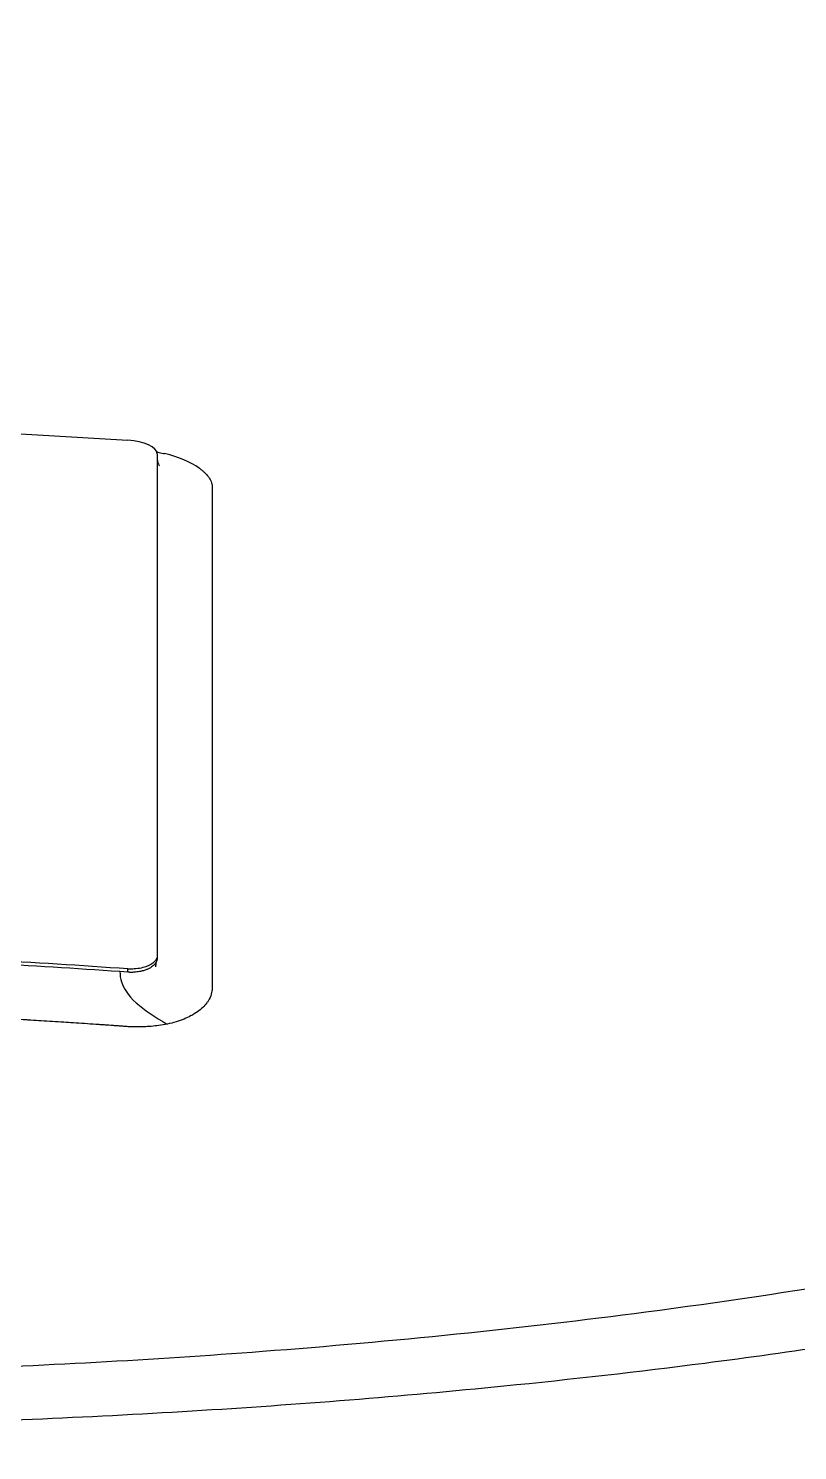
# Model space of a CAD drawing. Header units: millimetres. Extents: x 0 to 4378, y 0 to 2376.
# Drawn here: x 781.76 to 789.64, y 2200.73 to 2215.29 of the extents above; entities that cross this region are included whole.
import ezdxf

# ---------------------------------------------------------------- set-up
doc = ezdxf.new("R2010")
doc.units = ezdxf.units.MM
doc.header["$LTSCALE"] = 0.2

# ---------------------------------------------------------------- blocks, each defined once
blk = doc.blocks.new('A$Ce3085cef_1')
for p, q in [((5.858, 44.535), (5.858, 39.37)), ((5.558, 39.226), (5.476, 39.232)), ((5.558, 39.226), (5.558, 39.26))]:
    blk.add_line(p, q)
for radius, start, end in [(86.413, 313.06048, 226.93952), (59, 311.98884, 228.01116), (57.092, 313.6982, 226.3018)]:
    blk.add_arc((0, 0), radius, start, end)
for centre, major_axis, ratio, start_param, end_param in [((5.558, 44.554), (0.3, -0.023), 0.395366, 0.029809, 1.600602), ((5.501, 44.224), (0.923, -0.045), 0.403146, 0.572465, 1.103519)]:
    blk.add_ellipse(centre, major_axis=major_axis, ratio=ratio, start_param=start_param, end_param=end_param)
for points, knots in [([(20.58, 48.524), (21.131, 48.348), (21.657, 48.164), (22.649, 47.783), (23.117, 47.586), (24.432, 46.979), (25.19, 46.551), (26.236, 45.814), (26.596, 45.511), (27.889, 44.186), (28.202, 43.121), (27.745, 41.768), (27.615, 41.505), (27.265, 40.97), (27.041, 40.699), (26.643, 40.301), (26.501, 40.17), (26.044, 39.782), (25.698, 39.529), (24.925, 39.032), (24.497, 38.788), (23.571, 38.319), (23.075, 38.094), (22.276, 37.767), (22.004, 37.661), (21.587, 37.507), (21.448, 37.456), (21.161, 37.355), (21.016, 37.305), (20.293, 37.063), (19.695, 36.88), (18.511, 36.552), (17.941, 36.406), (16.321, 36.026), (15.231, 35.808), (13.243, 35.469), (12.365, 35.338), (10.79, 35.135), (10.103, 35.057), (8.364, 34.883), (7.298, 34.798), (5.674, 34.699), (5.129, 34.671), (4.034, 34.624), (3.485, 34.605), (2.932, 34.591)], [0.00002, 0.00002, 0.00002, 0.00002, 0.243777, 0.243777, 0.48798, 0.48798, 0.976777, 0.976777, 1.303038, 1.303038, 2.382704, 2.382704, 2.644531, 2.644531, 2.920325, 2.920325, 3.055737, 3.055737, 3.32651, 3.32651, 3.599271, 3.599271, 3.868476, 3.868476, 4.001861, 4.001861, 4.068427, 4.068427, 4.135561, 4.135561, 4.396184, 4.396184, 4.623382, 4.623382, 5.021949, 5.021949, 5.320939, 5.320939, 5.545577, 5.545577, 5.882871, 5.882871, 6.051321, 6.051321, 6.219809, 6.219809, 6.219809, 6.219809]), ([(-0.009, 35.094), (1.174, 35.094), (2.368, 35.115), (4.662, 35.198), (5.807, 35.26), (8.276, 35.448), (9.59, 35.582), (13.918, 36.149), (16.695, 36.728), (21.438, 38.196), (23.343, 39.077), (24.975, 40.292), (25.264, 40.541), (25.637, 40.919), (25.753, 41.047), (26.275, 41.689), (26.531, 42.216), (26.716, 43.276), (26.642, 43.801), (26.034, 45.064), (25.327, 45.788), (22.924, 47.38), (21.314, 48.008), (20.251, 48.383)], [-3.158699, -3.158699, -3.158699, -3.158699, -2.982715, -2.982715, -2.805909, -2.805909, -2.595859, -2.595859, -2.0912, -2.0912, -1.576632, -1.576632, -1.447883, -1.447883, -1.383034, -1.383034, -1.125315, -1.125315, -0.864642, -0.864642, -0.492049, -0.492049, -0.000019, -0.000019, -0.000019, -0.000019]), ([(-5.564, 44.673), (-3.714, 44.79), (-1.863, 44.85), (1.85, 44.85), (3.705, 44.791), (5.558, 44.673)], [0, 0, 0, 0, 0.4995825, 0.4995825, 0.9999999, 0.9999999, 0.9999999, 0.9999999]), ([(5.854, 44.554), (5.858, 44.553), (5.861, 44.552), (5.884, 44.547), (5.903, 44.543), (5.926, 44.537), (5.929, 44.536), (5.933, 44.535)], [0.701205629, 0.701205629, 0.701205629, 0.701205629, 0.701472592, 0.701472592, 0.702836989, 0.702836989, 0.703125, 0.703125, 0.703125, 0.703125]), ([(5.858, 44.493), (5.858, 44.491), (5.858, 44.492), (5.858, 44.489), (5.858, 44.487), (5.858, 44.484), (5.858, 44.482), (5.859, 44.468), (5.86, 44.461), (5.867, 44.432), (5.873, 44.421), (5.881, 44.411), (5.883, 44.409), (5.883, 44.409)], [0, 0, 0, 0, 0.00080001, 0.00080001, 0.0032034, 0.0032034, 0.00907869, 0.00907869, 0.01446922, 0.01446922, 0.029201, 0.029201, 0.03897565, 0.03897565, 0.03897565, 0.03897565]), ([(6.287, 44.387), (6.296, 44.381), (6.304, 44.375), (6.312, 44.368), (6.32, 44.362), (6.328, 44.355), (6.336, 44.349), (6.35, 44.335), (6.363, 44.322), (6.374, 44.308), (6.382, 44.298), (6.389, 44.288), (6.395, 44.279), (6.401, 44.269), (6.406, 44.259), (6.41, 44.249), (6.413, 44.241), (6.415, 44.233), (6.417, 44.226), (6.42, 44.215), (6.421, 44.204), (6.421, 44.193), (6.421, 44.191), (6.421, 44.188), (6.421, 44.186), (6.421, 44.177), (6.421, 44.169), (6.421, 44.161), (6.421, 44.159), (6.421, 44.156), (6.421, 44.154), (6.421, 44.152), (6.421, 44.15), (6.421, 44.147), (6.422, 44.126), (6.421, 44.104), (6.421, 44.082), (6.421, 44.066), (6.421, 44.049), (6.421, 44.032), (6.421, 44.004), (6.421, 43.978), (6.421, 43.952), (6.421, 43.947), (6.421, 43.941), (6.421, 43.936), (6.421, 43.91), (6.421, 43.884), (6.421, 43.858), (6.421, 43.853), (6.421, 43.847), (6.421, 43.842), (6.421, 43.825), (6.421, 43.809), (6.421, 43.791)], [0.71415673, 0.71415673, 0.71415673, 0.71415673, 0.71531044, 0.71531044, 0.71531044, 0.7164591, 0.7164591, 0.7164591, 0.71875, 0.71875, 0.71875, 0.72042182, 0.72042182, 0.72042182, 0.72211417, 0.72211417, 0.72211417, 0.72340425, 0.72340425, 0.72340425, 0.72524491, 0.72524491, 0.72524491, 0.72567726, 0.72567726, 0.72567726, 0.72708246, 0.72708246, 0.72708246, 0.72744673, 0.72744673, 0.72744673, 0.72785169, 0.72785169, 0.72785169, 0.73155671, 0.73155671, 0.73155671, 0.734375, 0.734375, 0.734375, 0.73886354, 0.73886354, 0.73886354, 0.73979676, 0.73979676, 0.73979676, 0.74429333, 0.74429333, 0.74429333, 0.74519722, 0.74519722, 0.74519722, 0.74793659, 0.74793659, 0.74793659, 0.74793659]), ([(6.421, 43.791), (6.421, 43.778), (6.421, 43.765), (6.421, 43.751), (6.421, 43.563), (6.421, 43.377), (6.421, 43.191), (6.421, 42.981), (6.421, 42.773), (6.421, 42.567), (6.421, 42.546), (6.421, 42.526), (6.421, 42.505), (6.421, 42.307), (6.421, 42.112), (6.421, 41.92), (6.421, 41.913), (6.421, 41.907), (6.421, 41.901), (6.421, 41.809), (6.421, 41.718), (6.421, 41.628), (6.421, 41.62), (6.421, 41.613), (6.421, 41.605), (6.421, 41.509), (6.421, 41.433), (6.421, 41.321), (6.421, 41.319), (6.421, 41.317), (6.421, 41.315), (6.421, 41.296), (6.421, 41.277), (6.421, 41.258), (6.421, 41.046), (6.421, 40.838), (6.421, 40.635), (6.421, 40.521), (6.421, 40.415), (6.421, 40.307), (6.421, 40.204), (6.421, 40.099), (6.421, 39.983), (6.421, 39.802), (6.421, 39.629), (6.421, 39.454), (6.421, 39.399), (6.421, 39.343), (6.421, 39.287), (6.421, 39.27), (6.421, 39.253), (6.421, 39.236), (6.421, 39.2), (6.421, 39.163), (6.421, 39.127), (6.421, 39.108), (6.42, 39.09), (6.421, 39.072), (6.421, 39.053), (6.419, 39.035), (6.415, 39.017), (6.411, 38.994), (6.402, 38.972), (6.391, 38.951), (6.388, 38.946), (6.386, 38.941), (6.383, 38.936), (6.378, 38.928), (6.373, 38.92), (6.367, 38.913), (6.355, 38.896), (6.341, 38.88), (6.325, 38.865), (6.309, 38.85), (6.291, 38.835), (6.272, 38.821), (6.25, 38.806), (6.226, 38.791), (6.2, 38.778), (6.179, 38.767), (6.157, 38.757), (6.134, 38.747), (6.108, 38.737), (6.08, 38.727), (6.051, 38.718), (6.022, 38.71), (5.992, 38.702), (5.961, 38.695)], [0.7479366, 0.7479366, 0.7479366, 0.7479366, 0.75, 0.75, 0.75, 0.7778267, 0.7778267, 0.7778267, 0.8093257, 0.8093257, 0.8093257, 0.8125, 0.8125, 0.8125, 0.8427642, 0.8427642, 0.8427642, 0.84375, 0.84375, 0.84375, 0.8581849, 0.8581849, 0.8581849, 0.859375, 0.859375, 0.859375, 0.8746955, 0.8746955, 0.8746955, 0.875, 0.875, 0.875, 0.8775605, 0.8775605, 0.8775605, 0.90625, 0.90625, 0.90625, 0.9222304, 0.9222304, 0.9222304, 0.9375, 0.9375, 0.9375, 0.9612141, 0.9612141, 0.9612141, 0.96875, 0.96875, 0.96875, 0.9710053, 0.9710053, 0.9710053, 0.9758787, 0.9758787, 0.9758787, 0.9783012, 0.9783012, 0.9783012, 0.9807089, 0.9807089, 0.9807089, 0.9837027, 0.9837027, 0.9837027, 0.984375, 0.984375, 0.984375, 0.9854706, 0.9854706, 0.9854706, 0.987866, 0.987866, 0.987866, 0.9902844, 0.9902844, 0.9902844, 0.9929842, 0.9929842, 0.9929842, 0.9951532, 0.9951532, 0.9951532, 0.9975841, 0.9975841, 0.9975841, 1, 1, 1, 1]), ([(31.28, 40.753), (31.926, 40.065), (32.244, 39.27), (31.81, 38.372), (31.795, 38.343), (31.746, 38.255), (31.712, 38.196), (31.528, 37.911), (31.337, 37.675), (30.845, 37.213), (30.55, 36.987), (29.891, 36.56), (29.534, 36.357), (28.275, 35.728), (27.225, 35.321), (25.709, 34.842), (25.393, 34.747), (24.905, 34.607), (24.74, 34.562), (24.405, 34.471), (24.234, 34.425), (23.896, 34.338), (23.73, 34.296), (23.396, 34.214), (23.23, 34.174), (22.411, 33.98), (21.727, 33.833), (20.393, 33.568), (19.748, 33.45), (18.503, 33.238), (17.906, 33.143), (15.152, 32.736), (12.845, 32.473), (9.217, 32.176), (7.982, 32.094), (5.492, 31.958), (4.214, 31.903), (2.932, 31.87)], [2.423828, 2.423828, 2.423828, 2.423828, 3.391402, 3.391402, 3.425371, 3.425371, 3.489795, 3.489795, 3.728653, 3.728653, 3.965316, 3.965316, 4.183283, 4.183283, 4.657702, 4.657702, 4.777295, 4.777295, 4.836881, 4.836881, 4.896376, 4.896376, 4.952913, 4.952913, 5.007544, 5.007544, 5.220073, 5.220073, 5.406505, 5.406505, 5.569953, 5.569953, 6.143852, 6.143852, 6.434427, 6.434427, 6.72683, 6.72683, 6.72683, 6.72683]), ([(5.558, 39.26), (4.594, 39.329), (3.628, 39.381), (1.772, 39.448), (0.886, 39.464), (-0.893, 39.464), (-1.779, 39.447), (-3.635, 39.381), (-4.6, 39.328), (-5.564, 39.259)], [-1.113249, -1.113249, -1.113249, -1.113249, -0.823214, -0.823214, -0.556625, -0.556625, -0.29, -0.29, -0.000002, -0.000002, -0.000002, -0.000002]), ([(5.476, 39.232), (4.564, 39.296), (3.652, 39.346), (1.825, 39.413), (0.911, 39.43), (-0.003, 39.43)], [0, 0, 0, 0, 0.5, 0.5, 1, 1, 1, 1]), ([(5.858, 39.396), (5.858, 39.388), (5.856, 39.379), (5.853, 39.371), (5.85, 39.363), (5.846, 39.355), (5.84, 39.347), (5.833, 39.337), (5.823, 39.328), (5.812, 39.319), (5.799, 39.309), (5.784, 39.3), (5.768, 39.293), (5.751, 39.285), (5.732, 39.278), (5.711, 39.273), (5.689, 39.267), (5.665, 39.263), (5.64, 39.261), (5.618, 39.259), (5.596, 39.258), (5.573, 39.259), (5.568, 39.259), (5.563, 39.259), (5.558, 39.26)], [-0.04708138, -0.04708138, -0.04708138, -0.04708138, -0.04206146, -0.04206146, -0.04206146, -0.03717861, -0.03717861, -0.03717861, -0.03071826, -0.03071826, -0.03071826, -0.02354664, -0.02354664, -0.02354664, -0.01630306, -0.01630306, -0.01630306, -0.00841398, -0.00841398, -0.00841398, -0.001578, -0.001578, -0.001578, -0.00000018, -0.00000018, -0.00000018, -0.00000018]), ([(5.858, 39.37), (5.858, 39.37), (5.858, 39.369), (5.858, 39.368), (5.857, 39.368), (5.857, 39.367), (5.857, 39.366), (5.857, 39.365), (5.857, 39.365), (5.857, 39.364), (5.857, 39.362), (5.857, 39.36), (5.857, 39.357), (5.856, 39.354), (5.855, 39.35), (5.854, 39.345), (5.853, 39.343), (5.853, 39.342), (5.852, 39.34), (5.85, 39.335), (5.848, 39.33), (5.845, 39.325), (5.842, 39.32), (5.839, 39.315), (5.834, 39.31), (5.83, 39.305), (5.825, 39.3), (5.82, 39.294), (5.814, 39.289), (5.808, 39.285), (5.801, 39.28), (5.794, 39.275), (5.786, 39.27), (5.777, 39.265), (5.772, 39.263), (5.768, 39.261), (5.763, 39.259), (5.753, 39.254), (5.744, 39.251), (5.735, 39.247), (5.728, 39.245), (5.722, 39.243), (5.716, 39.242), (5.713, 39.241), (5.709, 39.24), (5.705, 39.239), (5.696, 39.236), (5.687, 39.234), (5.678, 39.233), (5.667, 39.231), (5.657, 39.23), (5.648, 39.229), (5.64, 39.228), (5.632, 39.227), (5.625, 39.226), (5.618, 39.226), (5.612, 39.226), (5.606, 39.225), (5.601, 39.225), (5.597, 39.225), (5.593, 39.225), (5.59, 39.225), (5.588, 39.225), (5.586, 39.225), (5.585, 39.225), (5.584, 39.225), (5.584, 39.225), (5.581, 39.225), (5.578, 39.225), (5.576, 39.225), (5.574, 39.226), (5.572, 39.226), (5.57, 39.226), (5.568, 39.226), (5.565, 39.226), (5.563, 39.226), (5.561, 39.226), (5.559, 39.226), (5.558, 39.226)], [0.0002322, 0.0002322, 0.0002322, 0.0002322, 0.0230182, 0.0230182, 0.0230182, 0.0365623, 0.0365623, 0.0365623, 0.0483052, 0.0483052, 0.0483052, 0.0694044, 0.0694044, 0.0694044, 0.0984198, 0.0984198, 0.0984198, 0.1096596, 0.1096596, 0.1096596, 0.1372672, 0.1372672, 0.1372672, 0.1633151, 0.1633151, 0.1633151, 0.1885396, 0.1885396, 0.1885396, 0.2120887, 0.2120887, 0.2120887, 0.2376369, 0.2376369, 0.2376369, 0.25, 0.25, 0.25, 0.2745686, 0.2745686, 0.2745686, 0.2907527, 0.2907527, 0.2907527, 0.3005569, 0.3005569, 0.3005569, 0.327076, 0.327076, 0.327076, 0.3587422, 0.3587422, 0.3587422, 0.3893518, 0.3893518, 0.3893518, 0.4199092, 0.4199092, 0.4199092, 0.4501652, 0.4501652, 0.4501652, 0.4762581, 0.4762581, 0.4762581, 0.5, 0.5, 0.5, 0.652385, 0.652385, 0.652385, 0.7560508, 0.7560508, 0.7560508, 0.9039842, 0.9039842, 0.9039842, 0.9999464, 0.9999464, 0.9999464, 0.9999464]), ([(5.853, 39.344), (5.847, 39.325), (5.843, 39.304), (5.841, 39.287), (5.841, 39.284), (5.84, 39.282), (5.84, 39.281), (5.84, 39.281)], [0, 0, 0, 0, 0.0078666, 0.0078666, 0.00948764, 0.00948764, 0.01036193, 0.01036193, 0.01036193, 0.01036193]), ([(5.476, 39.232), (5.476, 39.158), (5.499, 39.092), (5.594, 38.948), (5.68, 38.875), (5.839, 38.767), (5.898, 38.731), (5.961, 38.695)], [0, 0, 0, 0, 0.326014, 0.326014, 0.76787, 0.76787, 1, 1, 1, 1]), ([(5.961, 38.695), (5.932, 38.69), (5.903, 38.685), (5.874, 38.681), (5.848, 38.677), (5.823, 38.674), (5.797, 38.672), (5.793, 38.672), (5.79, 38.671), (5.786, 38.671), (5.777, 38.67), (5.767, 38.669), (5.756, 38.669), (5.746, 38.668), (5.736, 38.667), (5.725, 38.667), (5.715, 38.667), (5.705, 38.666), (5.695, 38.666), (5.684, 38.666), (5.674, 38.666), (5.664, 38.666), (5.655, 38.666), (5.646, 38.666), (5.638, 38.666), (5.627, 38.666), (5.617, 38.666), (5.61, 38.667), (5.596, 38.667), (5.588, 38.667), (5.571, 38.668), (5.559, 38.669), (5.544, 38.67), (5.528, 38.671), (5.513, 38.672), (5.497, 38.673), (5.479, 38.675), (5.468, 38.675), (5.456, 38.676), (5.443, 38.677), (5.429, 38.678), (5.414, 38.679), (5.399, 38.68), (5.376, 38.682), (5.352, 38.684), (5.328, 38.685), (5.313, 38.687), (5.298, 38.688), (5.283, 38.689), (5.276, 38.689), (5.269, 38.689), (5.263, 38.69), (5.251, 38.691), (5.241, 38.691), (5.231, 38.692), (5.153, 38.697), (5.076, 38.703), (4.999, 38.708), (4.966, 38.71), (4.933, 38.712), (4.9, 38.714), (4.824, 38.719), (4.748, 38.724), (4.671, 38.728), (4.636, 38.731), (4.6, 38.733), (4.564, 38.735), (4.547, 38.736), (4.529, 38.737), (4.512, 38.738), (4.503, 38.739), (4.494, 38.739), (4.485, 38.74), (4.383, 38.746), (4.284, 38.751), (4.185, 38.757), (4.141, 38.759), (4.097, 38.762), (4.054, 38.764), (3.955, 38.769), (3.858, 38.774), (3.76, 38.779), (3.717, 38.781), (3.675, 38.784), (3.632, 38.786), (3.535, 38.79), (3.438, 38.795), (3.34, 38.799), (3.298, 38.801), (3.256, 38.803), (3.214, 38.805), (3.146, 38.808), (3.077, 38.811), (3.008, 38.813), (3.002, 38.814), (2.996, 38.814), (2.99, 38.814), (2.913, 38.817), (2.837, 38.82), (2.762, 38.823), (2.569, 38.83), (2.378, 38.837), (2.188, 38.842), (1.937, 38.85), (1.689, 38.856), (1.442, 38.861), (1.429, 38.861), (1.415, 38.861), (1.402, 38.862), (1.159, 38.866), (0.916, 38.87), (0.675, 38.872), (0.66, 38.872), (0.645, 38.872), (0.63, 38.872), (0.419, 38.874), (0.208, 38.875), (-0.003, 38.875)], [0, 0, 0, 0, 0.015625, 0.015625, 0.015625, 0.029442, 0.029442, 0.029442, 0.03125, 0.03125, 0.03125, 0.036194, 0.036194, 0.036194, 0.040616, 0.040616, 0.040616, 0.04495, 0.04495, 0.04495, 0.049445, 0.049445, 0.049445, 0.053883, 0.053883, 0.053883, 0.060191, 0.060191, 0.060191, 0.074351, 0.074351, 0.074351, 0.08475, 0.08475, 0.08475, 0.09375, 0.09375, 0.09375, 0.099011, 0.099011, 0.099011, 0.104429, 0.104429, 0.104429, 0.112414, 0.112414, 0.112414, 0.117741, 0.117741, 0.117741, 0.120399, 0.120399, 0.120399, 0.125, 0.125, 0.125, 0.163922, 0.163922, 0.163922, 0.180687, 0.180687, 0.180687, 0.219255, 0.219255, 0.219255, 0.237001, 0.237001, 0.237001, 0.245614, 0.245614, 0.245614, 0.25, 0.25, 0.25, 0.299452, 0.299452, 0.299452, 0.321535, 0.321535, 0.321535, 0.371337, 0.371337, 0.371337, 0.39312, 0.39312, 0.39312, 0.442406, 0.442406, 0.442406, 0.463252, 0.463252, 0.463252, 0.497095, 0.497095, 0.497095, 0.5, 0.5, 0.5, 0.536976, 0.536976, 0.536976, 0.631167, 0.631167, 0.631167, 0.755633, 0.755633, 0.755633, 0.762352, 0.762352, 0.762352, 0.885155, 0.885155, 0.885155, 0.892729, 0.892729, 0.892729, 1, 1, 1, 1])]:
    blk.add_open_spline(points, degree=3, knots=knots)

msp = doc.modelspace()

# ---------------------------------------------------------------- block references
msp.add_blockref('A$Ce3085cef_1', (777.219, 2166.397))

doc.saveas('drawing.dxf')
